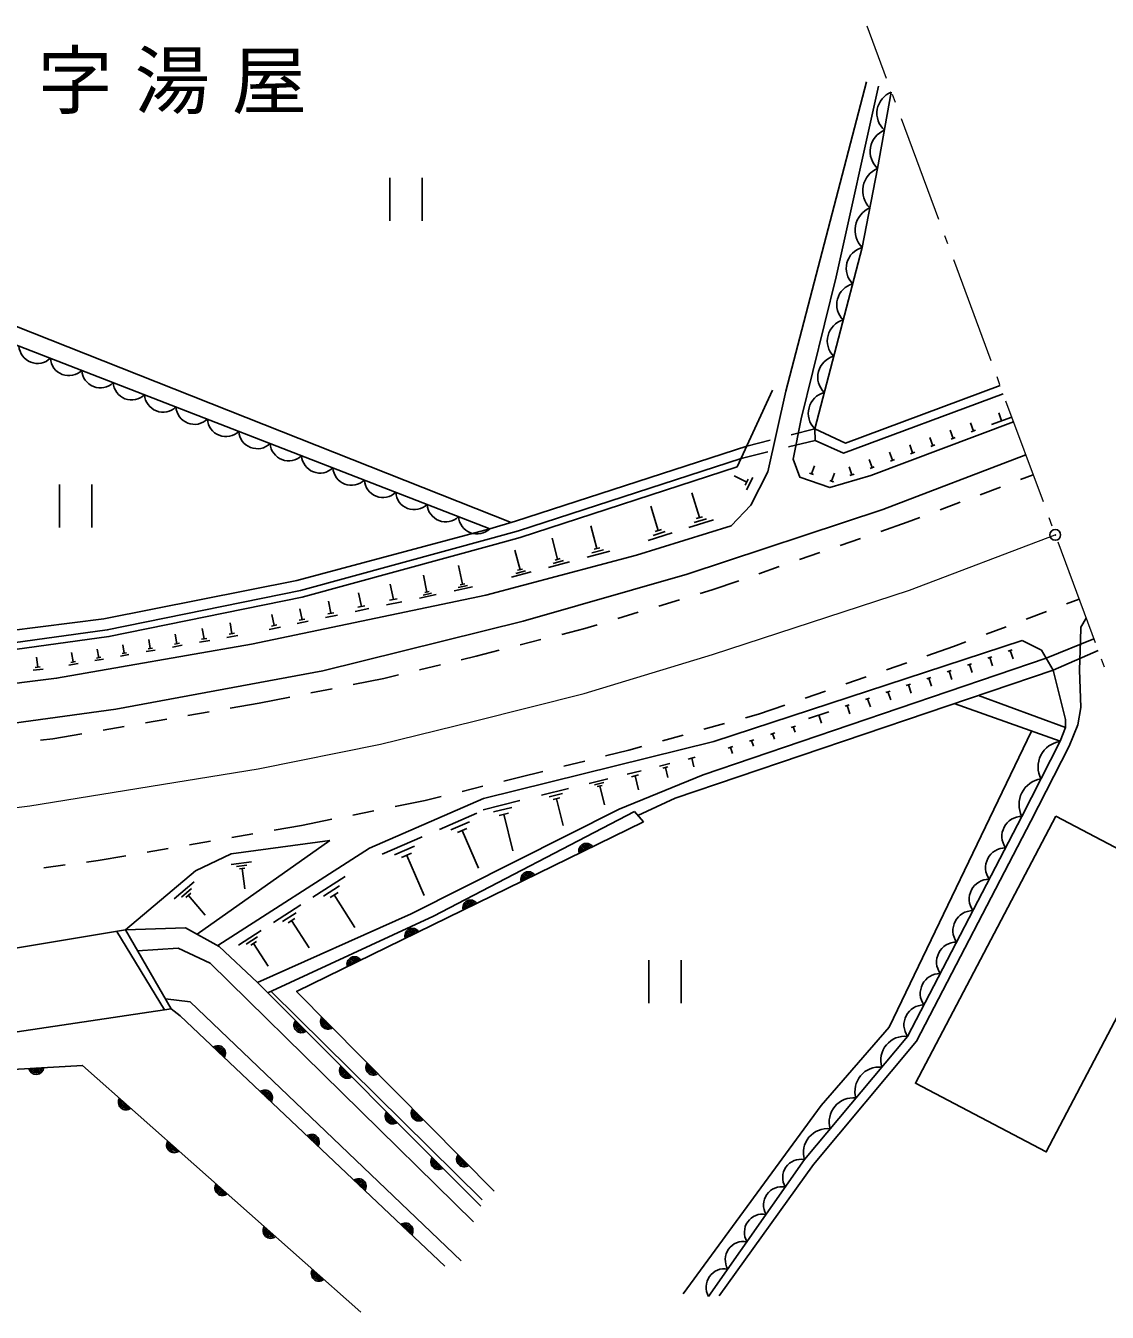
# Model space of a CAD drawing. Units: millimetres, scale not verified. Extents: x 40000 to 680000, y 20000 to 380000.
# Drawn here: x 182711 to 233004, y 258890 to 318728 of the extents above; entities that cross this region are included whole.
import ezdxf

# ---------------------------------------------------------------- set-up
doc = ezdxf.new("R2010")
doc.units = ezdxf.units.MM
doc.header["$LTSCALE"] = 1000
doc.header["$PDMODE"] = 32
doc.header["$PDSIZE"] = 500
doc.linetypes.add('CHAIN', pattern=[18.5, 12, -1.5, 3.5, -1.5])
for name, color, linetype, lineweight in [('M-BGD', 7, 'Continuous', 25), ('M-BMK', 2, 'CHAIN', 13), ('M-BMK-HTXT', 7, 'Continuous', 13), ('M-BMK-OTRS', 5, 'Continuous', 25)]:
    doc.layers.add(name, color=color, linetype=linetype, lineweight=lineweight)
doc.layers.add('M-OTRS', color=6, linetype='Continuous')
doc.styles.add('ＭＳ ゴシック', font='')
doc.styles.get('ＭＳ ゴシック').set_extended_font_data('MS Gothic')

msp = doc.modelspace()

# ---------------------------------------------------------------- linework, layer by layer
at = {"layer": 'M-BGD'}
for p, q in [((199638, 311649), (199638, 309649)), ((201138, 311649), (201138, 309649)), ((176556, 306094), (204298, 295329)), ((215799, 298212), (217440, 301774)), ((228562, 300522), (227622, 300182)), ((228092, 300352), (227956, 300728)), ((218304, 299703), (219398, 299985)), ((225835, 299536), (225699, 299912)), ((226776, 299876), (226640, 300252)), ((226870, 299910), (226682, 299842)), ((216241, 299171), (217336, 299453)), ((219420, 299441), (218186, 299140)), ((223954, 298856), (223818, 299232)), ((224895, 299196), (224759, 299572)), ((224989, 299230), (224801, 299162)), ((225929, 299570), (225741, 299502)), ((217214, 298904), (215980, 298604)), ((223014, 298516), (222878, 298893)), ((224048, 298890), (223860, 298822)), ((219254, 297885), (219391, 298261)), ((221133, 297836), (220997, 298213)), ((222073, 298176), (221937, 298553)), ((222167, 298210), (221979, 298142)), ((223108, 298550), (222920, 298482)), ((216237, 297501), (215656, 297795)), ((216310, 297646), (216163, 297356)), ((216529, 297718), (216235, 297138)), ((219347, 297851), (219160, 297920)), ((220254, 297519), (220099, 297575)), ((220176, 297547), (220314, 297923)), ((220286, 297531), (220254, 297519)), ((221227, 297870), (221039, 297802)), ((184285, 297392), (184285, 295392)), ((185785, 297392), (185785, 295392)), ((214037, 295849), (213680, 296997)), ((212127, 295251), (211776, 296379)), ((214700, 295741), (213552, 295384)), ((214369, 295795), (213795, 295617)), ((214181, 295894), (213894, 295805)), ((209273, 294416), (208992, 295475)), ((212778, 295144), (211650, 294793)), ((212452, 295197), (211888, 295022)), ((212268, 295294), (211986, 295207)), ((207446, 293910), (207187, 294888)), ((209405, 294451), (209141, 294381)), ((205699, 293429), (205457, 294342)), ((207723, 293852), (207234, 293723)), ((207569, 293942), (207324, 293877)), ((209873, 294291), (208814, 294011)), ((209573, 294354), (209043, 294213)), ((203014, 292754), (202833, 293619)), ((206216, 293322), (205303, 293080)), ((205958, 293375), (205501, 293254)), ((205813, 293459), (205585, 293399)), ((208000, 293795), (207022, 293536)), ((199805, 292042), (199657, 292750)), ((201369, 292389), (201205, 293174)), ((203492, 292628), (202626, 292447)), ((203253, 292691), (202820, 292600)), ((203122, 292776), (202906, 292731)), ((198318, 291712), (198186, 292347)), ((199982, 292079), (199628, 292005)), ((201802, 292275), (201018, 292111)), ((201586, 292332), (201193, 292250)), ((201467, 292409), (201271, 292368)), ((195559, 291103), (195453, 291613)), ((197045, 291428), (196763, 291369)), ((196904, 291399), (196786, 291964)), ((198668, 291620), (198034, 291487)), ((198477, 291745), (198159, 291679)), ((200196, 291939), (199488, 291791)), ((192299, 290448), (192210, 290954)), ((194395, 290862), (194137, 290808)), ((194266, 290835), (194159, 291350)), ((195841, 291029), (195331, 290923)), ((195686, 291130), (195432, 291077)), ((197216, 291317), (196651, 291199)), ((189741, 289985), (189662, 290435)), ((191125, 290235), (190886, 290193)), ((191006, 290214), (190922, 290692)), ((192574, 290365), (192068, 290277)), ((192425, 290470), (192172, 290425)), ((194551, 290760), (194035, 290652)), ((186106, 289335), (186035, 289739)), ((187292, 289542), (187223, 289939)), ((188734, 289692), (188310, 289617)), ((188609, 289779), (188397, 289742)), ((188503, 289761), (188429, 290185)), ((189986, 289911), (189535, 289832)), ((189854, 290004), (189628, 289965)), ((191266, 290136), (190788, 290052)), ((228399, 289631), (228588, 289694)), ((228493, 289663), (228621, 289283)), ((230165, 289311), (232383, 290211)), ((230491, 288758), (232586, 289664)), ((183271, 288891), (183213, 289352)), ((185152, 289064), (184712, 288986)), ((185022, 289154), (184803, 289116)), ((184912, 289135), (184835, 289575)), ((186326, 289270), (185922, 289199)), ((186207, 289353), (186005, 289317)), ((187509, 289477), (187111, 289407)), ((187392, 289559), (187193, 289524)), ((226503, 288992), (226693, 289056)), ((226598, 289024), (226726, 288645)), ((227451, 289311), (227640, 289375)), ((227546, 289343), (227673, 288964)), ((183515, 288805), (183055, 288747)), ((183386, 288906), (183156, 288877)), ((225556, 288673), (225745, 288737)), ((225650, 288705), (225778, 288326)), ((223660, 288035), (223850, 288099)), ((223755, 288067), (223883, 287688)), ((224608, 288354), (224797, 288418)), ((224703, 288386), (224830, 288007)), ((221765, 287397), (221954, 287460)), ((221859, 287429), (221987, 287049)), ((222712, 287716), (222902, 287780)), ((222807, 287748), (222935, 287369)), ((227021, 287583), (231058, 286081)), ((219111, 286503), (220059, 286822)), ((219585, 286663), (219713, 286284)), ((220817, 287077), (221007, 287141)), ((220912, 287109), (221039, 286730)), ((230807, 285445), (225883, 287197)), ((218306, 286087), (218503, 286151)), ((218404, 286119), (218485, 285873)), ((216360, 285448), (216573, 285518)), ((216467, 285483), (216554, 285217)), ((217337, 285769), (217542, 285836)), ((217439, 285802), (217523, 285546)), ((215376, 285125), (215596, 285197)), ((215486, 285161), (215576, 284885)), ((212186, 284293), (212663, 284411)), ((212335, 284203), (212573, 284262)), ((212454, 284233), (212572, 283756)), ((213514, 284621), (213842, 284703)), ((213678, 284662), (213780, 284252)), ((208906, 283482), (209786, 283700)), ((210680, 283921), (211325, 284080)), ((210881, 283799), (211204, 283879)), ((211043, 283839), (211202, 283194)), ((206694, 282935), (207944, 283244)), ((209153, 283427), (209593, 283535)), ((209290, 283344), (209510, 283398)), ((209400, 283371), (209618, 282491)), ((203988, 282266), (205691, 282687)), ((207045, 282856), (207670, 283011)), ((207240, 282739), (207553, 282816)), ((207396, 282777), (207706, 281527)), ((201946, 281350), (203686, 282105)), ((204466, 282159), (205318, 282369)), ((204732, 281998), (205157, 282104)), ((204945, 282051), (205366, 280348)), ((211434, 281703), (211016, 282176)), ((202476, 281321), (203346, 281699)), ((202788, 281198), (203223, 281387)), ((203005, 281292), (203760, 279552)), ((196851, 280831), (190678, 276472)), ((199293, 280198), (201153, 281005)), ((199859, 280168), (200789, 280571)), ((200192, 280036), (200657, 280238)), ((200425, 280137), (201232, 278278)), ((192266, 279709), (193217, 279837)), ((192519, 279622), (192995, 279686)), ((192654, 279519), (192892, 279551)), ((192773, 279535), (192901, 278584)), ((189616, 278122), (190546, 278906)), ((196055, 278190), (197562, 279161)), ((189947, 278202), (190412, 278594)), ((190161, 278184), (190393, 278380)), ((190277, 278282), (191061, 277352)), ((196553, 278244), (197307, 278730)), ((196863, 278177), (197239, 278420)), ((197051, 278299), (198021, 276791)), ((194231, 277016), (195501, 277834)), ((194651, 277062), (195286, 277471)), ((194912, 277005), (195229, 277210)), ((195070, 277108), (195888, 275838)), ((189164, 272953), (186949, 276606)), ((192606, 275970), (193664, 276651)), ((192956, 276008), (193485, 276349)), ((193173, 275961), (193438, 276131)), ((193305, 276046), (193987, 274988)), ((211689, 275264), (211689, 273264)), ((213189, 275264), (213189, 273264)), ((203941, 264122), (194128, 273815))]:
    msp.add_line(p, q, dxfattribs=at)
for points in [[(179812, 318710), (176440, 307048), (205292, 295618)], [(217220, 297977), (218061, 301735), (221813, 316112)], [(222362, 315917), (220395, 307053), (218771, 300446), (218393, 298568)], [(222960, 315640), (222327, 312092), (221605, 308411), (219398, 299985)], [(219420, 299441), (219398, 299985), (220831, 299318), (228017, 301994)], [(228161, 301604), (220742, 298841), (219420, 299441)], [(218393, 298568), (218715, 297724), (220104, 297246), (222003, 297802), (228642, 300308)], [(122241, 287665), (134891, 285854), (143327, 285092), (152125, 284642), (164885, 284829), (172771, 285367), (179770, 285966), (186894, 286941), (196530, 288728), (205840, 291041), (213464, 293215), (222575, 296227), (229211, 298772)], [(171748, 288881), (174932, 289039), (186502, 290627), (195483, 292454), (204446, 294908), (205629, 295240), (215980, 298604)], [(171770, 289560), (174539, 289653), (186338, 291141), (195321, 292919), (204298, 295329), (205490, 295683), (216241, 299171)], [(171868, 288574), (175006, 288730), (186577, 290318), (195558, 292145), (204520, 294599), (205703, 294931), (215799, 298212)], [(173485, 287308), (177577, 287562), (184142, 288379), (193216, 289970), (204105, 292245), (211112, 294103), (215512, 295469), (216436, 296427), (217220, 297977)], [(231231, 285221), (231631, 286218), (231780, 287024), (231714, 288768), (231758, 290112), (231780, 290756), (232028, 291170)], [(191637, 275941), (198692, 280483), (203991, 282782), (214705, 285431), (229053, 290141)], [(229053, 290141), (229947, 289680), (230491, 288758), (231069, 286459), (231058, 286081), (230807, 285445)], [(230165, 289311), (214208, 283893), (210309, 282293), (200631, 277416), (193485, 274223)], [(230491, 288758), (212911, 282803), (211171, 282000)], [(229476, 285919), (222863, 272158), (219693, 268501), (213284, 259743)], [(230807, 285445), (229032, 281954), (223717, 271723), (218918, 265990), (214468, 259626)], [(214950, 259659), (219341, 265766), (224140, 271499), (229456, 281730), (231231, 285221)], [(211016, 282176), (201674, 277309), (193967, 273740)], [(211434, 281703), (195303, 273813), (204489, 264527)], [(187352, 276673), (190602, 279414), (192268, 280214), (196851, 280831)], [(182020, 271931), (182309, 271938), (189481, 273000), (187352, 276673), (180262, 275495)], [(187352, 276673), (190135, 276772), (191702, 275906), (193485, 274223), (203877, 263831)], [(187914, 275702), (189798, 275824), (191286, 275133), (203539, 263104)], [(202961, 261282), (190357, 273333), (189213, 273462)], [(202202, 261027), (189885, 272673), (189481, 273000)], [(175062, 269783), (185355, 270375), (198290, 258890)]]:
    msp.add_lwpolyline(points, dxfattribs=at)
msp.add_lwpolyline([(230605, 281967), (224081, 269542), (230169, 266345), (236694, 278770)], close=True, dxfattribs=at)
for centre, radius, start, end in [((223355, 314655), 1062, 111.82292, 227.92989), ((223038, 312881), 1062, 111.82292, 227.92989), ((222764, 311051), 1130, 112.77519, 225.0292), ((222403, 309210), 1130, 112.77519, 225.0292), ((221876, 307440), 1009, 105.61145, 225.03997), ((221435, 305754), 1009, 105.61145, 225.03997), ((220994, 304069), 1009, 105.61145, 225.03997), ((183257, 303883), 863, 183.6746, 313.90657), ((184718, 303317), 863, 183.6746, 313.90657), ((220552, 302384), 1009, 105.61145, 225.03997), ((186178, 302750), 863, 183.6746, 313.90657), ((187638, 302183), 863, 183.6746, 313.90657), ((220111, 300699), 1009, 105.61145, 225.03997), ((189098, 301617), 863, 183.6746, 313.90657), ((190558, 301050), 863, 183.6746, 313.90657), ((192018, 300483), 863, 183.6746, 313.90657), ((193478, 299917), 863, 183.6746, 313.90657), ((194938, 299350), 863, 183.6746, 313.90657), ((196398, 298784), 863, 183.6746, 313.90657), ((197858, 298217), 863, 183.6746, 313.90657), ((199319, 297650), 863, 183.6746, 313.90657), ((200779, 297084), 863, 183.6746, 313.90657), ((202239, 296517), 863, 183.6746, 313.90657), ((203699, 295951), 863, 183.6746, 313.90657), ((230995, 284251), 1208, 98.94674, 207.15995), ((230108, 282506), 1208, 98.94674, 207.15995), ((229033, 281026), 928, 90.02091, 215.07137), ((208782, 280346), 354, 34.86311, 197.26829), ((208782, 280346), 283, 37.08715, 195.04425), ((208782, 280346), 212, 40.83348, 191.29793), ((208782, 280346), 142, 48.54521, 183.5862), ((208782, 280346), 100, 58.86287, 173.26853), ((228273, 279564), 928, 90.02091, 215.07137), ((206087, 279028), 354, 34.86311, 197.26829), ((206087, 279028), 283, 37.08715, 195.04425), ((206087, 279028), 212, 40.83348, 191.29793), ((206087, 279028), 142, 48.54521, 183.5862), ((206087, 279028), 100, 58.86287, 173.26853), ((227514, 278103), 928, 90.02091, 215.07137), ((203392, 277710), 354, 34.86311, 197.26829), ((203392, 277710), 283, 37.08715, 195.04425), ((203392, 277710), 212, 40.83348, 191.29793), ((203392, 277710), 142, 48.54521, 183.5862), ((203392, 277710), 100, 58.86287, 173.26853), ((226755, 276641), 928, 90.02091, 215.07137), ((200697, 276391), 354, 34.86311, 197.26829), ((200697, 276391), 283, 37.08715, 195.04425), ((200697, 276391), 212, 40.83348, 191.29793), ((200697, 276391), 142, 48.54521, 183.5862), ((200697, 276391), 100, 58.86287, 173.26853), ((225995, 275179), 928, 90.02091, 215.07137), ((198002, 275073), 354, 34.86311, 197.26829), ((198002, 275073), 283, 37.08715, 195.04425), ((198002, 275073), 212, 40.83348, 191.29793), ((198002, 275073), 142, 48.54521, 183.5862), ((198002, 275073), 100, 58.86287, 173.26853), ((225236, 273718), 928, 90.02091, 215.07137), ((224477, 272256), 928, 90.02091, 215.07137), ((195537, 272247), 354, 143.79741, 306.20259), ((195537, 272247), 283, 146.02145, 303.97855), ((195537, 272247), 212, 149.76778, 300.23222), ((195537, 272247), 142, 157.47951, 292.52049), ((195537, 272247), 100, 167.79717, 282.20283), ((196770, 272408), 354, 143.48729, 305.89247), ((196770, 272408), 283, 145.71133, 303.66843), ((196770, 272408), 212, 149.45765, 299.9221), ((196770, 272408), 142, 157.16938, 292.21037), ((196770, 272408), 100, 167.48705, 281.89271), ((223595, 270606), 1123, 83.76596, 196.36127), ((191647, 270933), 354, 325.40072, 127.80589), ((191647, 270933), 283, 327.62476, 125.58186), ((191647, 270933), 212, 331.37108, 121.83553), ((191647, 270933), 142, 339.08281, 114.1238), ((191647, 270933), 100, 349.40047, 103.80614), ((198880, 270275), 354, 143.48729, 305.89247), ((183200, 270306), 354, 192.0892, 354.49438), ((183200, 270306), 283, 194.31324, 352.27034), ((183200, 270306), 212, 198.05957, 348.52402), ((183200, 270306), 142, 205.7713, 340.81229), ((183200, 270306), 100, 216.08896, 330.49462), ((197658, 270126), 354, 143.79741, 306.20259), ((197658, 270126), 283, 146.02145, 303.97855), ((197658, 270126), 212, 149.76778, 300.23222), ((197658, 270126), 142, 157.47951, 292.52049), ((197658, 270126), 100, 167.79717, 282.20283), ((198880, 270275), 283, 145.71133, 303.66843), ((198880, 270275), 212, 149.45765, 299.9221), ((198880, 270275), 142, 157.16938, 292.21037), ((198880, 270275), 100, 167.48705, 281.89271), ((222395, 269173), 1123, 83.76596, 196.36127), ((187372, 268657), 354, 147.19481, 309.59999), ((187372, 268657), 283, 149.41885, 307.37595), ((187372, 268657), 212, 153.16518, 303.62962), ((187372, 268657), 142, 160.87691, 295.91789), ((193827, 268872), 354, 325.40072, 127.80589), ((193827, 268872), 283, 327.62476, 125.58186), ((193827, 268872), 212, 331.37108, 121.83553), ((193827, 268872), 142, 339.08281, 114.1238), ((193827, 268872), 100, 349.40047, 103.80614), ((221195, 267740), 1123, 83.76596, 196.36127), ((187372, 268657), 100, 171.19457, 285.60023), ((199780, 268004), 354, 143.79741, 306.20259), ((199780, 268004), 283, 146.02145, 303.97855), ((199780, 268004), 212, 149.76778, 300.23222), ((200990, 268142), 354, 143.48729, 305.89247), ((200990, 268142), 283, 145.71133, 303.66843), ((200990, 268142), 212, 149.45765, 299.9221), ((200990, 268142), 142, 157.16938, 292.21037), ((200990, 268142), 100, 167.48705, 281.89271), ((199780, 268004), 142, 157.47951, 292.52049), ((199780, 268004), 100, 167.79717, 282.20283), ((196007, 266811), 354, 325.40072, 127.80589), ((196007, 266811), 283, 327.62476, 125.58186), ((196007, 266811), 212, 331.37108, 121.83553), ((196007, 266811), 142, 339.08281, 114.1238), ((196007, 266811), 100, 349.40047, 103.80614), ((219995, 266307), 1123, 83.76596, 196.36127), ((189615, 266665), 354, 147.19481, 309.59999), ((189615, 266665), 283, 149.41885, 307.37595), ((189615, 266665), 212, 153.16518, 303.62962), ((189615, 266665), 142, 160.87691, 295.91789), ((189615, 266665), 100, 171.19457, 285.60023), ((201901, 265883), 354, 143.79741, 306.20259), ((201901, 265883), 283, 146.02145, 303.97855), ((201901, 265883), 212, 149.76778, 300.23222), ((201901, 265883), 142, 157.47951, 292.52049), ((201901, 265883), 100, 167.79717, 282.20283), ((203099, 266009), 354, 143.48729, 305.89247), ((203099, 266009), 283, 145.71133, 303.66843), ((203099, 266009), 212, 149.45765, 299.9221), ((203099, 266009), 142, 157.16938, 292.21037), ((203099, 266009), 100, 167.48705, 281.89271), ((218762, 265152), 853, 79.48468, 210.59084), ((198186, 264749), 354, 325.40072, 127.80589), ((191859, 264673), 354, 147.19481, 309.59999), ((191859, 264673), 283, 149.41885, 307.37595), ((191859, 264673), 212, 153.16518, 303.62962), ((191859, 264673), 142, 160.87691, 295.91789), ((191859, 264673), 100, 171.19457, 285.60023), ((198186, 264749), 283, 327.62476, 125.58186), ((198186, 264749), 212, 331.37108, 121.83553), ((198186, 264749), 142, 339.08281, 114.1238), ((198186, 264749), 100, 349.40047, 103.80614), ((217872, 263879), 853, 79.48468, 210.59084), ((216982, 262606), 853, 79.48468, 210.59084), ((194102, 262681), 354, 147.19481, 309.59999), ((194102, 262681), 283, 149.41885, 307.37595), ((194102, 262681), 212, 153.16518, 303.62962), ((194102, 262681), 142, 160.87691, 295.91789), ((194102, 262681), 100, 171.19457, 285.60023), ((200366, 262688), 354, 325.40072, 127.80589), ((200366, 262688), 283, 327.62476, 125.58186), ((200366, 262688), 212, 331.37108, 121.83553), ((200366, 262688), 142, 339.08281, 114.1238), ((200366, 262688), 100, 349.40047, 103.80614), ((216092, 261333), 853, 79.48468, 210.59084), ((215202, 260061), 853, 79.48468, 210.59084), ((196345, 260689), 354, 147.19481, 309.59999), ((196345, 260689), 283, 149.41885, 307.37595), ((196345, 260689), 212, 153.16518, 303.62962), ((196345, 260689), 142, 160.87691, 295.91789), ((196345, 260689), 100, 171.19457, 285.60023)]:
    msp.add_arc(centre, radius, start, end, dxfattribs=at)
at = {"layer": 'M-BMK'}
msp.add_lwpolyline([(165464, 280868), (171659, 281186), (177791, 281819), (182898, 282444), (193522, 284168), (199204, 285318), (203561, 286376), (208677, 287676), (214651, 289484), (223808, 292475), (230585, 295047)], dxfattribs=at)
at = {"layer": 'M-BMK-HTXT'}
for p, q in [((221816, 318728), (222719, 316292)), ((222997, 315542), (223136, 315167)), ((223414, 314417), (225151, 309728)), ((225429, 308978), (225568, 308603)), ((225846, 307853), (227583, 303164)), ((227861, 302414), (228000, 302039)), ((228278, 301289), (230016, 296600)), ((230294, 295850), (230432, 295475)), ((230710, 294725), (232448, 290036)), ((232726, 289286), (232865, 288911))]:
    msp.add_line(p, q, dxfattribs=at)
at = {"layer": 'M-BMK-OTRS'}
for p, q in [((228967, 297623), (229554, 297845)), ((227097, 296916), (228032, 297270)), ((225226, 296209), (226161, 296562)), ((222477, 295208), (223703, 295633)), ((223703, 295633), (224290, 295855)), ((220588, 294552), (221533, 294880)), ((218698, 293897), (219643, 294225)), ((216809, 293242), (217753, 293569)), ((214638, 292489), (215864, 292914)), ((212154, 291736), (213111, 292026)), ((214068, 292316), (214638, 292489)), ((231111, 291839), (231698, 292061)), ((210240, 291155), (211197, 291445)), ((229240, 291131), (230175, 291485)), ((208714, 290692), (209284, 290865)), ((207639, 290419), (208714, 290692)), ((227369, 290424), (228305, 290777)), ((203656, 289409), (204731, 289682)), ((205700, 289928), (206670, 290174)), ((224621, 289423), (225847, 289848)), ((225847, 289848), (226434, 290070)), ((202964, 289241), (203656, 289409)), ((222731, 288768), (223676, 289095)), ((199357, 288365), (200049, 288533)), ((201021, 288769), (201992, 289005)), ((220842, 288112), (221787, 288440)), ((195973, 287695), (196954, 287889)), ((197935, 288083), (199357, 288365)), ((193570, 287219), (194992, 287500)), ((218952, 287457), (219897, 287785)), ((190251, 286647), (191236, 286817)), ((192222, 286986), (193570, 287219)), ((216176, 286537), (216781, 286704)), ((216781, 286704), (218007, 287129)), ((186309, 285968), (187294, 286138)), ((188280, 286307), (189265, 286477)), ((214249, 286003), (215212, 286270)), ((183399, 285493), (183975, 285566)), ((183975, 285566), (185323, 285798)), ((212321, 285470), (213285, 285736)), ((209676, 284767), (210752, 285035)), ((210752, 285035), (211357, 285203)), ((207735, 284284), (208705, 284526)), ((204945, 283592), (205688, 283774)), ((205688, 283774), (206764, 284042)), ((203003, 283117), (203974, 283354)), ((199885, 282413), (201289, 282697)), ((201289, 282697), (202032, 282879)), ((197924, 282017), (198905, 282215)), ((194262, 281315), (195540, 281536)), ((195540, 281536), (196944, 281819)), ((190320, 280633), (191306, 280803)), ((192291, 280974), (193276, 281144)), ((186086, 279900), (187364, 280121)), ((188350, 280292), (189335, 280462)), ((183559, 279563), (184551, 279696)), ((185542, 279828), (186086, 279900))]:
    msp.add_line(p, q, dxfattribs=at)
at = {"layer": 'M-OTRS'}
msp.add_point((230585, 295047), dxfattribs=at)

# ---------------------------------------------------------------- texts
at = {"layer": 'M-BMK-HTXT', "insert": (190032, 316040), "char_height": 2566, "attachment_point": 5, "style": 'ＭＳ ゴシック'}
msp.add_mtext('\\T1.29;字湯屋', dxfattribs=at)

doc.saveas('drawing.dxf')
